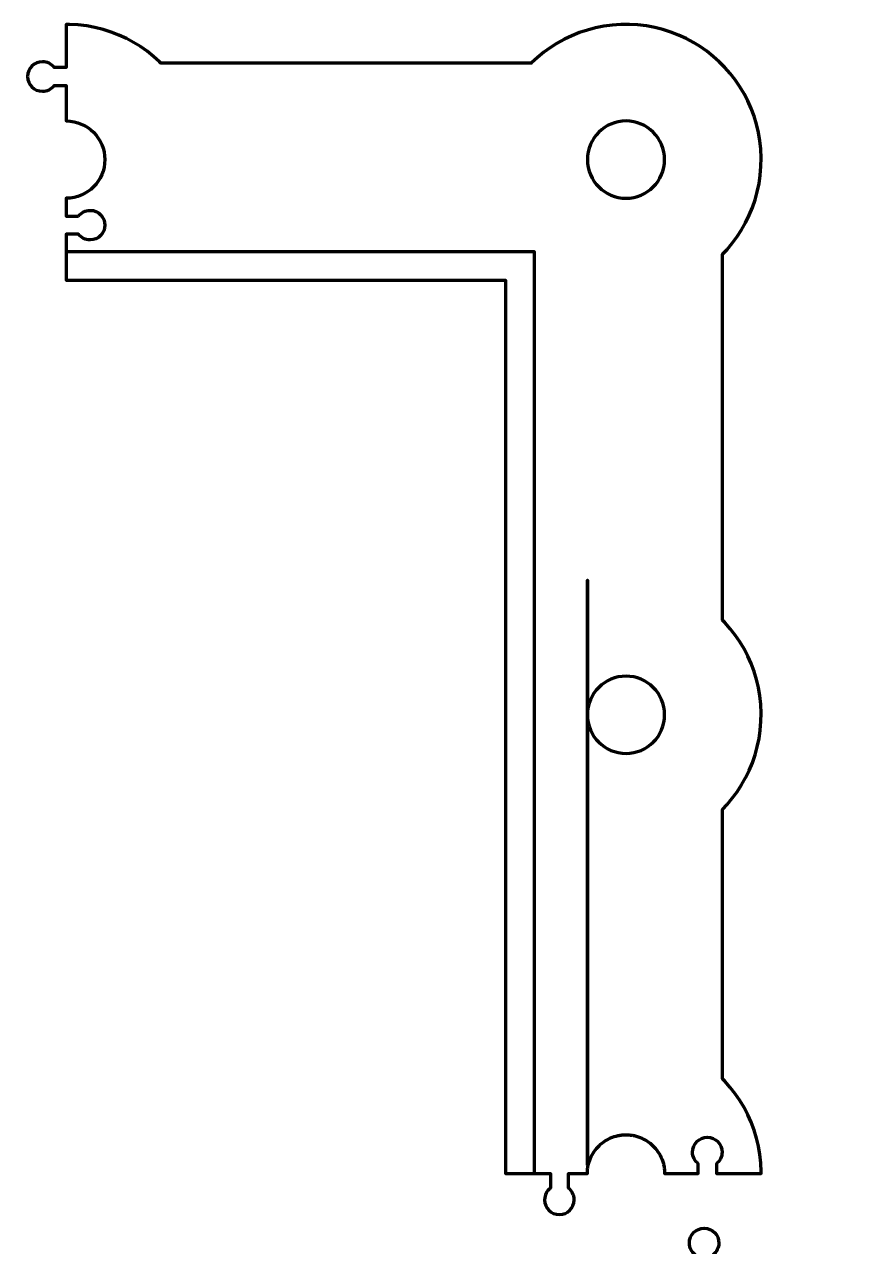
# Model space of a CAD drawing. Header units: centimetres. Extents: x -407 to -233, y -46 to 85.
# Drawn here: x -364.5 to -321.7, y 21.3 to 84.6 of the extents above; entities that cross this region are included whole.
import ezdxf

# ---------------------------------------------------------------- set-up
doc = ezdxf.new("R2010")
doc.units = ezdxf.units.CM
doc.header["$MEASUREMENT"] = 0
doc.layers.add('layer 1', color=7, linetype='Continuous')

msp = doc.modelspace()

# ---------------------------------------------------------------- linework, layer by layer
at = {"layer": 'layer 1', "lineweight": 100}
for points, knots in [([(-361.71045, 74.67591), (-361.71045, 74.67591), (-362.34171, 74.67591), (-362.34171, 74.67591), (-362.34171, 74.67591), (-362.34171, 74.67591), (-362.34171, 75.60007), (-362.34171, 75.60007), (-362.34171, 75.60007), (-362.34171, 75.60007), (-362.34147, 75.60005), (-362.34147, 75.60005), (-362.34147, 75.60005), (-361.23711, 75.60007), (-360.34147, 76.49549), (-360.34147, 77.60006), (-360.34147, 77.60006), (-360.34147, 78.70467), (-361.23691, 79.60006), (-362.34147, 79.60006), (-362.34147, 79.60006), (-362.34147, 79.60006), (-362.34171, 81.43652), (-362.34171, 81.43652), (-362.34171, 81.43652), (-362.34171, 81.43652), (-362.97003, 81.43652), (-362.97003, 81.43652), (-362.97003, 81.43652), (-363.11003, 81.25602), (-363.32867, 81.13983), (-363.57479, 81.13983), (-363.57479, 81.13983), (-363.99747, 81.13989), (-364.34003, 81.48246), (-364.34003, 81.90509), (-364.34003, 81.90509), (-364.34003, 82.32774), (-363.99743, 82.67036), (-363.57479, 82.67036), (-363.57479, 82.67036), (-363.32879, 82.6704), (-363.10991, 82.5543), (-362.96971, 82.37363), (-362.96971, 82.37363), (-362.96971, 82.37363), (-362.34171, 82.3737), (-362.34171, 82.3737), (-362.34171, 82.3737), (-362.34171, 82.3737), (-362.34171, 84.59921), (-362.34171, 84.59921), (-362.34171, 84.59921), (-362.34171, 84.59921), (-362.16359, 84.60033), (-362.16359, 84.60033), (-362.16359, 84.60033), (-362.16359, 84.60033), (-361.72035, 84.57508), (-361.72035, 84.57508), (-361.72035, 84.57508), (-361.72035, 84.57508), (-361.28187, 84.52222), (-361.28187, 84.52222), (-361.28187, 84.52222), (-361.28187, 84.52222), (-360.85071, 84.44237), (-360.85071, 84.44237), (-360.85071, 84.44237), (-360.85071, 84.44237), (-360.42779, 84.33648), (-360.42779, 84.33648), (-360.42779, 84.33648), (-360.42779, 84.33648), (-360.01571, 84.20544), (-360.01571, 84.20544), (-360.01571, 84.20544), (-360.01571, 84.20544), (-359.61499, 84.05034), (-359.61499, 84.05034), (-359.61499, 84.05034), (-359.61499, 84.05034), (-359.22703, 83.87206), (-359.22703, 83.87206), (-359.22703, 83.87206), (-359.22703, 83.87206), (-358.85299, 83.6718), (-358.85299, 83.6718), (-358.85299, 83.6718), (-358.85299, 83.6718), (-358.49327, 83.45042), (-358.49327, 83.45042), (-358.49327, 83.45042), (-358.49327, 83.45042), (-358.14943, 83.2088), (-358.14943, 83.2088), (-358.14943, 83.2088), (-358.14943, 83.2088), (-357.82147, 82.94782), (-357.82147, 82.94782), (-357.82147, 82.94782), (-357.82147, 82.94782), (-357.50999, 82.66826), (-357.50999, 82.66826), (-357.50999, 82.66826), (-357.50999, 82.66826), (-357.44267, 82.60008), (-357.44267, 82.60008), (-357.44267, 82.60008), (-357.44267, 82.60008), (-338.24313, 82.60008), (-338.24313, 82.60008), (-338.24313, 82.60008), (-338.24313, 82.60008), (-338.23327, 82.61024), (-338.23327, 82.61024), (-338.23327, 82.61024), (-338.23327, 82.61024), (-337.92547, 82.89337), (-337.92547, 82.89337), (-337.92547, 82.89337), (-337.92547, 82.89337), (-337.60067, 83.15816), (-337.60067, 83.15816), (-337.60067, 83.15816), (-337.60067, 83.15816), (-337.25983, 83.40367), (-337.25983, 83.40367), (-337.25983, 83.40367), (-337.25983, 83.40367), (-336.90327, 83.62917), (-336.90327, 83.62917), (-336.90327, 83.62917), (-336.90327, 83.62917), (-336.53211, 83.83372), (-336.53211, 83.83372), (-336.53211, 83.83372), (-336.53211, 83.83372), (-336.14683, 84.01644), (-336.14683, 84.01644), (-336.14683, 84.01644), (-336.14683, 84.01644), (-335.74869, 84.1763), (-335.74869, 84.1763), (-335.74869, 84.1763), (-335.74869, 84.1763), (-335.33847, 84.31227), (-335.33847, 84.31227), (-335.33847, 84.31227), (-335.33847, 84.31227), (-334.91779, 84.42324), (-334.91779, 84.42324), (-334.91779, 84.42324), (-334.91779, 84.42324), (-334.48805, 84.50841), (-334.48805, 84.50841), (-334.48805, 84.50841), (-334.48805, 84.50841), (-334.05087, 84.56675), (-334.05087, 84.56675), (-334.05087, 84.56675), (-334.05087, 84.56675), (-333.60843, 84.59755), (-333.60843, 84.59755), (-333.60843, 84.59755), (-333.60843, 84.59755), (-333.16327, 84.60033), (-333.16327, 84.60033), (-333.16327, 84.60033), (-333.16327, 84.60033), (-332.72021, 84.57508), (-332.72021, 84.57508), (-332.72021, 84.57508), (-332.72021, 84.57508), (-332.28191, 84.52222), (-332.28191, 84.52222), (-332.28191, 84.52222), (-332.28191, 84.52222), (-331.85043, 84.44237), (-331.85043, 84.44237), (-331.85043, 84.44237), (-331.85043, 84.44237), (-331.42783, 84.33648), (-331.42783, 84.33648), (-331.42783, 84.33648), (-331.42783, 84.33648), (-331.01555, 84.20544), (-331.01555, 84.20544), (-331.01555, 84.20544), (-331.01555, 84.20544), (-330.61487, 84.05034), (-330.61487, 84.05034), (-330.61487, 84.05034), (-330.61487, 84.05034), (-330.22689, 83.87206), (-330.22689, 83.87206), (-330.22689, 83.87206), (-330.22689, 83.87206), (-329.85271, 83.6718), (-329.85271, 83.6718), (-329.85271, 83.6718), (-329.85271, 83.6718), (-329.49331, 83.45042), (-329.49331, 83.45042), (-329.49331, 83.45042), (-329.49331, 83.45042), (-329.14929, 83.2088), (-329.14929, 83.2088), (-329.14929, 83.2088), (-329.14929, 83.2088), (-328.82115, 82.94782), (-328.82115, 82.94782), (-328.82115, 82.94782), (-328.82115, 82.94782), (-328.50985, 82.66826), (-328.50985, 82.66826), (-328.50985, 82.66826), (-328.50985, 82.66826), (-328.44255, 82.60008), (-328.44255, 82.60008), (-328.44255, 82.60008), (-328.44255, 82.60008), (-328.34157, 82.49792), (-328.34157, 82.49792), (-328.34157, 82.49792), (-328.34157, 82.49792), (-328.21599, 82.37084), (-328.21599, 82.37084), (-328.21599, 82.37084), (-328.21599, 82.37084), (-327.94009, 82.05612), (-327.94009, 82.05612), (-327.94009, 82.05612), (-327.94009, 82.05612), (-327.68291, 81.72481), (-327.68291, 81.72481), (-327.68291, 81.72481), (-327.68291, 81.72481), (-327.44527, 81.37762), (-327.44527, 81.37762), (-327.44527, 81.37762), (-327.44527, 81.37762), (-327.22795, 81.01512), (-327.22795, 81.01512), (-327.22795, 81.01512), (-327.22795, 81.01512), (-327.03203, 80.63816), (-327.03203, 80.63816), (-327.03203, 80.63816), (-327.03203, 80.63816), (-326.85837, 80.24764), (-326.85837, 80.24764), (-326.85837, 80.24764), (-326.85837, 80.24764), (-326.70803, 79.84449), (-326.70803, 79.84449), (-326.70803, 79.84449), (-326.70803, 79.84449), (-326.58199, 79.43), (-326.58199, 79.43), (-326.58199, 79.43), (-326.58199, 79.43), (-326.48119, 79.0055), (-326.48119, 79.0055), (-326.48119, 79.0055), (-326.48119, 79.0055), (-326.40657, 78.57259), (-326.40657, 78.57259), (-326.40657, 78.57259), (-326.40657, 78.57259), (-326.35927, 78.13301), (-326.35927, 78.13301), (-326.35927, 78.13301), (-326.35927, 78.13301), (-326.33957, 77.68922), (-326.33957, 77.68922), (-326.33957, 77.68922), (-326.33957, 77.68922), (-326.34799, 77.24433), (-326.34799, 77.24433), (-326.34799, 77.24433), (-326.34799, 77.24433), (-326.38435, 76.80276), (-326.38435, 76.80276), (-326.38435, 76.80276), (-326.38435, 76.80276), (-326.44815, 76.36692), (-326.44815, 76.36692), (-326.44815, 76.36692), (-326.44815, 76.36692), (-326.53849, 75.93885), (-326.53849, 75.93885), (-326.53849, 75.93885), (-326.53849, 75.93885), (-326.65453, 75.52014), (-326.65453, 75.52014), (-326.65453, 75.52014), (-326.65453, 75.52014), (-326.79535, 75.11231), (-326.79535, 75.11231), (-326.79535, 75.11231), (-326.79535, 75.11231), (-326.95981, 74.71663), (-326.95981, 74.71663), (-326.95981, 74.71663), (-326.95981, 74.71663), (-327.14699, 74.33412), (-327.14699, 74.33412), (-327.14699, 74.33412), (-327.14699, 74.33412), (-327.35589, 73.96574), (-327.35589, 73.96574), (-327.35589, 73.96574), (-327.35589, 73.96574), (-327.58543, 73.61237), (-327.58543, 73.61237), (-327.58543, 73.61237), (-327.58543, 73.61237), (-327.83499, 73.27462), (-327.83499, 73.27462), (-327.83499, 73.27462), (-327.83499, 73.27462), (-328.10345, 72.95324), (-328.10345, 72.95324), (-328.10345, 72.95324), (-328.10345, 72.95324), (-328.34157, 72.70043), (-328.34157, 72.70043), (-328.34157, 72.70043), (-328.34157, 72.70043), (-328.34157, 53.74774), (-328.34157, 53.74774), (-328.34157, 53.74774), (-328.34157, 53.74774), (-328.21599, 53.6207), (-328.21599, 53.6207), (-328.21599, 53.6207), (-328.21599, 53.6207), (-327.94009, 53.30602), (-327.94009, 53.30602), (-327.94009, 53.30602), (-327.94009, 53.30602), (-327.68291, 52.97471), (-327.68291, 52.97471), (-327.68291, 52.97471), (-327.68291, 52.97471), (-327.44527, 52.62748), (-327.44527, 52.62748), (-327.44527, 52.62748), (-327.44527, 52.62748), (-327.22811, 52.26501), (-327.22811, 52.26501), (-327.22811, 52.26501), (-327.22811, 52.26501), (-327.03203, 51.88806), (-327.03203, 51.88806), (-327.03203, 51.88806), (-327.03203, 51.88806), (-326.85837, 51.49754), (-326.85837, 51.49754), (-326.85837, 51.49754), (-326.85837, 51.49754), (-326.70803, 51.09439), (-326.70803, 51.09439), (-326.70803, 51.09439), (-326.70803, 51.09439), (-326.58199, 50.6799), (-326.58199, 50.6799), (-326.58199, 50.6799), (-326.58199, 50.6799), (-326.48119, 50.25536), (-326.48119, 50.25536), (-326.48119, 50.25536), (-326.48119, 50.25536), (-326.40673, 49.82245), (-326.40673, 49.82245), (-326.40673, 49.82245), (-326.40673, 49.82245), (-326.35927, 49.38291), (-326.35927, 49.38291), (-326.35927, 49.38291), (-326.35927, 49.38291), (-326.33957, 48.93912), (-326.33957, 48.93912), (-326.33957, 48.93912), (-326.33957, 48.93912), (-326.34799, 48.49423), (-326.34799, 48.49423), (-326.34799, 48.49423), (-326.34799, 48.49423), (-326.38435, 48.05262), (-326.38435, 48.05262), (-326.38435, 48.05262), (-326.38435, 48.05262), (-326.44815, 47.61685), (-326.44815, 47.61685), (-326.44815, 47.61685), (-326.44815, 47.61685), (-326.53849, 47.18875), (-326.53849, 47.18875), (-326.53849, 47.18875), (-326.53849, 47.18875), (-326.65469, 46.77004), (-326.65469, 46.77004), (-326.65469, 46.77004), (-326.65469, 46.77004), (-326.79535, 46.36221), (-326.79535, 46.36221), (-326.79535, 46.36221), (-326.79535, 46.36221), (-326.95997, 45.96653), (-326.95997, 45.96653), (-326.95997, 45.96653), (-326.95997, 45.96653), (-327.14699, 45.58402), (-327.14699, 45.58402), (-327.14699, 45.58402), (-327.14699, 45.58402), (-327.35589, 45.21568), (-327.35589, 45.21568), (-327.35589, 45.21568), (-327.35589, 45.21568), (-327.58543, 44.86226), (-327.58543, 44.86226), (-327.58543, 44.86226), (-327.58543, 44.86226), (-327.83499, 44.52448), (-327.83499, 44.52448), (-327.83499, 44.52448), (-327.83499, 44.52448), (-328.10345, 44.20309), (-328.10345, 44.20309), (-328.10345, 44.20309), (-328.10345, 44.20309), (-328.34157, 43.95036), (-328.34157, 43.95036), (-328.34157, 43.95036), (-328.34157, 43.95036), (-328.34157, 29.99775), (-328.34157, 29.99775), (-328.34157, 29.99775), (-328.34157, 29.99775), (-328.21599, 29.87071), (-328.21599, 29.87071), (-328.21599, 29.87071), (-328.21599, 29.87071), (-327.94009, 29.55599), (-327.94009, 29.55599), (-327.94009, 29.55599), (-327.94009, 29.55599), (-327.68291, 29.22471), (-327.68291, 29.22471), (-327.68291, 29.22471), (-327.68291, 29.22471), (-327.44527, 28.87749), (-327.44527, 28.87749), (-327.44527, 28.87749), (-327.44527, 28.87749), (-327.22811, 28.515), (-327.22811, 28.515), (-327.22811, 28.515), (-327.22811, 28.515), (-327.03203, 28.13807), (-327.03203, 28.13807), (-327.03203, 28.13807), (-327.03203, 28.13807), (-326.85837, 27.74753), (-326.85837, 27.74753), (-326.85837, 27.74753), (-326.85837, 27.74753), (-326.70803, 27.3444), (-326.70803, 27.3444), (-326.70803, 27.3444), (-326.70803, 27.3444), (-326.58199, 26.92988), (-326.58199, 26.92988), (-326.58199, 26.92988), (-326.58199, 26.92988), (-326.48119, 26.50537), (-326.48119, 26.50537), (-326.48119, 26.50537), (-326.48119, 26.50537), (-326.40673, 26.07244), (-326.40673, 26.07244), (-326.40673, 26.07244), (-326.40673, 26.07244), (-326.35927, 25.6329), (-326.35927, 25.6329), (-326.35927, 25.6329), (-326.35927, 25.6329), (-326.33957, 25.18911), (-326.33957, 25.18911), (-326.33957, 25.18911), (-326.33957, 25.18911), (-326.34131, 25.09999), (-326.34131, 25.09999), (-326.34131, 25.09999), (-326.34131, 25.09999), (-328.66019, 25.09999), (-328.66019, 25.09999), (-328.66019, 25.09999), (-328.66019, 25.09999), (-328.66019, 25.5991), (-328.66019, 25.5991), (-328.66019, 25.5991), (-328.47951, 25.73932), (-328.36339, 25.95818), (-328.36339, 26.20415), (-328.36339, 26.20415), (-328.36339, 26.62681), (-328.70603, 26.96941), (-329.12867, 26.96941), (-329.12867, 26.96941), (-329.55139, 26.96941), (-329.89393, 26.6268), (-329.89393, 26.20415), (-329.89393, 26.20415), (-329.89393, 25.95808), (-329.77775, 25.73912), (-329.59723, 25.59915), (-329.59723, 25.59915), (-329.59723, 25.59915), (-329.59727, 25.09999), (-329.59727, 25.09999), (-329.59727, 25.09999), (-329.59727, 25.09999), (-331.34163, 25.09999), (-331.34163, 25.09999), (-331.34163, 25.09999), (-331.34163, 25.09999), (-331.34195, 25.14381), (-331.34195, 25.15158), (-331.34195, 25.15158), (-331.34385, 25.21066), (-331.34901, 25.29072), (-331.35743, 25.35469), (-331.35743, 25.35469), (-331.36591, 25.4189), (-331.37767, 25.48743), (-331.39267, 25.55164), (-331.39267, 25.55164), (-331.40941, 25.62327), (-331.43009, 25.69486), (-331.45459, 25.76458), (-331.45459, 25.76458), (-331.54547, 26.023), (-331.69063, 26.26195), (-331.87723, 26.4624), (-331.87723, 26.4624), (-332.05791, 26.65632), (-332.27687, 26.81426), (-332.51843, 26.92329), (-332.51843, 26.92329), (-332.64543, 26.98056), (-332.77799, 27.02463), (-332.91403, 27.05418), (-332.91403, 27.05418), (-332.97945, 27.06839), (-333.04537, 27.07932), (-333.11179, 27.08692), (-333.11179, 27.08692), (-333.14551, 27.09078), (-333.17923, 27.09368), (-333.21305, 27.09592), (-333.21305, 27.09592), (-333.25583, 27.09877), (-333.29863, 27.09968), (-333.34147, 27.09995), (-333.34147, 27.09995), (-333.40983, 27.09953), (-333.47799, 27.09675), (-333.54595, 27.08968), (-333.54595, 27.08968), (-333.61271, 27.08276), (-333.67887, 27.07276), (-333.74457, 27.05934), (-333.74457, 27.05934), (-333.88115, 27.03142), (-334.01459, 26.98898), (-334.14231, 26.93317), (-334.14231, 26.93317), (-334.39263, 26.82386), (-334.61963, 26.66228), (-334.80569, 26.46239), (-334.80569, 26.46239), (-334.98685, 26.26788), (-335.12893, 26.0373), (-335.22007, 25.78762), (-335.22007, 25.78762), (-335.24275, 25.72598), (-335.26219, 25.66335), (-335.27853, 25.59979), (-335.27853, 25.59979), (-335.28687, 25.56773), (-335.29419, 25.53544), (-335.30083, 25.50303), (-335.30083, 25.50303), (-335.30927, 25.4622), (-335.31627, 25.42088), (-335.32211, 25.37966), (-335.32211, 25.37966), (-335.33149, 25.3128), (-335.33747, 25.2445), (-335.34003, 25.17727), (-335.34003, 25.17727), (-335.34087, 25.15778), (-335.34133, 25.135), (-335.34133, 25.1172), (-335.34133, 25.1172), (-335.34133, 25.11303), (-335.34149, 25.09996), (-335.34149, 25.09996), (-335.34149, 25.09996), (-335.34149, 25.09996), (-336.32447, 25.09999), (-336.32447, 25.09999), (-336.32447, 25.09999), (-336.32447, 25.09999), (-336.32447, 24.33982), (-336.32447, 24.33982), (-336.32447, 24.33982), (-336.14397, 24.19984), (-336.02775, 23.98088), (-336.02775, 23.7348), (-336.02775, 23.7348), (-336.02775, 23.31217), (-336.37037, 22.96954), (-336.79303, 22.96954), (-336.79303, 22.96954), (-337.21571, 22.96955), (-337.55827, 23.31215), (-337.55827, 23.7348), (-337.55827, 23.7348), (-337.55827, 23.98078), (-337.44225, 24.19964), (-337.26153, 24.33985), (-337.26153, 24.33985), (-337.26153, 24.33985), (-337.26157, 25.09999), (-337.26157, 25.09999), (-337.26157, 25.09999), (-337.26157, 25.09999), (-338.09151, 25.09999), (-338.09151, 25.09999), (-338.09151, 25.09999), (-338.09151, 25.09999), (-339.59155, 25.09999), (-339.59155, 25.09999), (-339.59155, 25.09999), (-339.59155, 25.09999), (-339.59155, 71.35002), (-339.59155, 71.35002), (-339.59155, 71.35002), (-339.59155, 71.35002), (-362.34171, 71.35002), (-362.34171, 71.35002), (-362.34171, 71.35002), (-362.34171, 71.35002), (-362.34171, 72.85005), (-362.34171, 72.85005), (-362.34171, 72.85005), (-362.34171, 72.85005), (-362.34171, 73.73881), (-362.34171, 73.73881), (-362.34171, 73.73881), (-362.34171, 73.73881), (-361.71051, 73.73881), (-361.71051, 73.73881), (-361.71051, 73.73881), (-361.57051, 73.55815), (-361.35139, 73.44204), (-361.10539, 73.44204), (-361.10539, 73.44204), (-360.68275, 73.44211), (-360.34019, 73.78464), (-360.34019, 74.20729), (-360.34019, 74.20729), (-360.34019, 74.62995), (-360.68275, 74.97254), (-361.10539, 74.97254), (-361.10539, 74.97254), (-361.3517, 74.97261), (-361.57049, 74.85641), (-361.71045, 74.67591)], [0, 0, 0, 0, 0.00581395, 0.00581395, 0.00581395, 0.00581395, 0.01162791, 0.01162791, 0.01162791, 0.01162791, 0.01744186, 0.01744186, 0.01744186, 0.01744186, 0.02325581, 0.02325581, 0.02325581, 0.02325581, 0.02906977, 0.02906977, 0.02906977, 0.02906977, 0.03488372, 0.03488372, 0.03488372, 0.03488372, 0.04069767, 0.04069767, 0.04069767, 0.04069767, 0.04651163, 0.04651163, 0.04651163, 0.04651163, 0.05232558, 0.05232558, 0.05232558, 0.05232558, 0.05813953, 0.05813953, 0.05813953, 0.05813953, 0.06395349, 0.06395349, 0.06395349, 0.06395349, 0.06976744, 0.06976744, 0.06976744, 0.06976744, 0.0755814, 0.0755814, 0.0755814, 0.0755814, 0.08139535, 0.08139535, 0.08139535, 0.08139535, 0.0872093, 0.0872093, 0.0872093, 0.0872093, 0.09302326, 0.09302326, 0.09302326, 0.09302326, 0.09883721, 0.09883721, 0.09883721, 0.09883721, 0.10465116, 0.10465116, 0.10465116, 0.10465116, 0.11046512, 0.11046512, 0.11046512, 0.11046512, 0.11627907, 0.11627907, 0.11627907, 0.11627907, 0.12209302, 0.12209302, 0.12209302, 0.12209302, 0.12790698, 0.12790698, 0.12790698, 0.12790698, 0.13372093, 0.13372093, 0.13372093, 0.13372093, 0.13953488, 0.13953488, 0.13953488, 0.13953488, 0.14534884, 0.14534884, 0.14534884, 0.14534884, 0.15116279, 0.15116279, 0.15116279, 0.15116279, 0.15697674, 0.15697674, 0.15697674, 0.15697674, 0.1627907, 0.1627907, 0.1627907, 0.1627907, 0.16860465, 0.16860465, 0.16860465, 0.16860465, 0.1744186, 0.1744186, 0.1744186, 0.1744186, 0.18023256, 0.18023256, 0.18023256, 0.18023256, 0.18604651, 0.18604651, 0.18604651, 0.18604651, 0.19186047, 0.19186047, 0.19186047, 0.19186047, 0.19767442, 0.19767442, 0.19767442, 0.19767442, 0.20348837, 0.20348837, 0.20348837, 0.20348837, 0.20930233, 0.20930233, 0.20930233, 0.20930233, 0.21511628, 0.21511628, 0.21511628, 0.21511628, 0.22093023, 0.22093023, 0.22093023, 0.22093023, 0.22674419, 0.22674419, 0.22674419, 0.22674419, 0.23255814, 0.23255814, 0.23255814, 0.23255814, 0.23837209, 0.23837209, 0.23837209, 0.23837209, 0.24418605, 0.24418605, 0.24418605, 0.24418605, 0.25, 0.25, 0.25, 0.25, 0.25581395, 0.25581395, 0.25581395, 0.25581395, 0.26162791, 0.26162791, 0.26162791, 0.26162791, 0.26744186, 0.26744186, 0.26744186, 0.26744186, 0.27325581, 0.27325581, 0.27325581, 0.27325581, 0.27906977, 0.27906977, 0.27906977, 0.27906977, 0.28488372, 0.28488372, 0.28488372, 0.28488372, 0.29069767, 0.29069767, 0.29069767, 0.29069767, 0.29651163, 0.29651163, 0.29651163, 0.29651163, 0.30232558, 0.30232558, 0.30232558, 0.30232558, 0.30813953, 0.30813953, 0.30813953, 0.30813953, 0.31395349, 0.31395349, 0.31395349, 0.31395349, 0.31976744, 0.31976744, 0.31976744, 0.31976744, 0.3255814, 0.3255814, 0.3255814, 0.3255814, 0.33139535, 0.33139535, 0.33139535, 0.33139535, 0.3372093, 0.3372093, 0.3372093, 0.3372093, 0.34302326, 0.34302326, 0.34302326, 0.34302326, 0.34883721, 0.34883721, 0.34883721, 0.34883721, 0.35465116, 0.35465116, 0.35465116, 0.35465116, 0.36046512, 0.36046512, 0.36046512, 0.36046512, 0.36627907, 0.36627907, 0.36627907, 0.36627907, 0.37209302, 0.37209302, 0.37209302, 0.37209302, 0.37790698, 0.37790698, 0.37790698, 0.37790698, 0.38372093, 0.38372093, 0.38372093, 0.38372093, 0.38953488, 0.38953488, 0.38953488, 0.38953488, 0.39534884, 0.39534884, 0.39534884, 0.39534884, 0.40116279, 0.40116279, 0.40116279, 0.40116279, 0.40697674, 0.40697674, 0.40697674, 0.40697674, 0.4127907, 0.4127907, 0.4127907, 0.4127907, 0.41860465, 0.41860465, 0.41860465, 0.41860465, 0.4244186, 0.4244186, 0.4244186, 0.4244186, 0.43023256, 0.43023256, 0.43023256, 0.43023256, 0.43604651, 0.43604651, 0.43604651, 0.43604651, 0.44186047, 0.44186047, 0.44186047, 0.44186047, 0.44767442, 0.44767442, 0.44767442, 0.44767442, 0.45348837, 0.45348837, 0.45348837, 0.45348837, 0.45930233, 0.45930233, 0.45930233, 0.45930233, 0.46511628, 0.46511628, 0.46511628, 0.46511628, 0.47093023, 0.47093023, 0.47093023, 0.47093023, 0.47674419, 0.47674419, 0.47674419, 0.47674419, 0.48255814, 0.48255814, 0.48255814, 0.48255814, 0.48837209, 0.48837209, 0.48837209, 0.48837209, 0.49418605, 0.49418605, 0.49418605, 0.49418605, 0.5, 0.5, 0.5, 0.5, 0.50581395, 0.50581395, 0.50581395, 0.50581395, 0.51162791, 0.51162791, 0.51162791, 0.51162791, 0.51744186, 0.51744186, 0.51744186, 0.51744186, 0.52325581, 0.52325581, 0.52325581, 0.52325581, 0.52906977, 0.52906977, 0.52906977, 0.52906977, 0.53488372, 0.53488372, 0.53488372, 0.53488372, 0.54069767, 0.54069767, 0.54069767, 0.54069767, 0.54651163, 0.54651163, 0.54651163, 0.54651163, 0.55232558, 0.55232558, 0.55232558, 0.55232558, 0.55813953, 0.55813953, 0.55813953, 0.55813953, 0.56395349, 0.56395349, 0.56395349, 0.56395349, 0.56976744, 0.56976744, 0.56976744, 0.56976744, 0.5755814, 0.5755814, 0.5755814, 0.5755814, 0.58139535, 0.58139535, 0.58139535, 0.58139535, 0.5872093, 0.5872093, 0.5872093, 0.5872093, 0.59302326, 0.59302326, 0.59302326, 0.59302326, 0.59883721, 0.59883721, 0.59883721, 0.59883721, 0.60465116, 0.60465116, 0.60465116, 0.60465116, 0.61046512, 0.61046512, 0.61046512, 0.61046512, 0.61627907, 0.61627907, 0.61627907, 0.61627907, 0.62209302, 0.62209302, 0.62209302, 0.62209302, 0.62790698, 0.62790698, 0.62790698, 0.62790698, 0.63372093, 0.63372093, 0.63372093, 0.63372093, 0.63953488, 0.63953488, 0.63953488, 0.63953488, 0.64534884, 0.64534884, 0.64534884, 0.64534884, 0.65116279, 0.65116279, 0.65116279, 0.65116279, 0.65697674, 0.65697674, 0.65697674, 0.65697674, 0.6627907, 0.6627907, 0.6627907, 0.6627907, 0.66860465, 0.66860465, 0.66860465, 0.66860465, 0.6744186, 0.6744186, 0.6744186, 0.6744186, 0.68023256, 0.68023256, 0.68023256, 0.68023256, 0.68604651, 0.68604651, 0.68604651, 0.68604651, 0.69186047, 0.69186047, 0.69186047, 0.69186047, 0.69767442, 0.69767442, 0.69767442, 0.69767442, 0.70348837, 0.70348837, 0.70348837, 0.70348837, 0.70930233, 0.70930233, 0.70930233, 0.70930233, 0.71511628, 0.71511628, 0.71511628, 0.71511628, 0.72093023, 0.72093023, 0.72093023, 0.72093023, 0.72674419, 0.72674419, 0.72674419, 0.72674419, 0.73255814, 0.73255814, 0.73255814, 0.73255814, 0.73837209, 0.73837209, 0.73837209, 0.73837209, 0.74418605, 0.74418605, 0.74418605, 0.74418605, 0.75, 0.75, 0.75, 0.75, 0.75581395, 0.75581395, 0.75581395, 0.75581395, 0.76162791, 0.76162791, 0.76162791, 0.76162791, 0.76744186, 0.76744186, 0.76744186, 0.76744186, 0.77325581, 0.77325581, 0.77325581, 0.77325581, 0.77906977, 0.77906977, 0.77906977, 0.77906977, 0.78488372, 0.78488372, 0.78488372, 0.78488372, 0.79069767, 0.79069767, 0.79069767, 0.79069767, 0.79651163, 0.79651163, 0.79651163, 0.79651163, 0.80232558, 0.80232558, 0.80232558, 0.80232558, 0.80813953, 0.80813953, 0.80813953, 0.80813953, 0.81395349, 0.81395349, 0.81395349, 0.81395349, 0.81976744, 0.81976744, 0.81976744, 0.81976744, 0.8255814, 0.8255814, 0.8255814, 0.8255814, 0.83139535, 0.83139535, 0.83139535, 0.83139535, 0.8372093, 0.8372093, 0.8372093, 0.8372093, 0.84302326, 0.84302326, 0.84302326, 0.84302326, 0.84883721, 0.84883721, 0.84883721, 0.84883721, 0.85465116, 0.85465116, 0.85465116, 0.85465116, 0.86046512, 0.86046512, 0.86046512, 0.86046512, 0.86627907, 0.86627907, 0.86627907, 0.86627907, 0.87209302, 0.87209302, 0.87209302, 0.87209302, 0.87790698, 0.87790698, 0.87790698, 0.87790698, 0.88372093, 0.88372093, 0.88372093, 0.88372093, 0.88953488, 0.88953488, 0.88953488, 0.88953488, 0.89534884, 0.89534884, 0.89534884, 0.89534884, 0.90116279, 0.90116279, 0.90116279, 0.90116279, 0.90697674, 0.90697674, 0.90697674, 0.90697674, 0.9127907, 0.9127907, 0.9127907, 0.9127907, 0.91860465, 0.91860465, 0.91860465, 0.91860465, 0.9244186, 0.9244186, 0.9244186, 0.9244186, 0.93023256, 0.93023256, 0.93023256, 0.93023256, 0.93604651, 0.93604651, 0.93604651, 0.93604651, 0.94186047, 0.94186047, 0.94186047, 0.94186047, 0.94767442, 0.94767442, 0.94767442, 0.94767442, 0.95348837, 0.95348837, 0.95348837, 0.95348837, 0.95930233, 0.95930233, 0.95930233, 0.95930233, 0.96511628, 0.96511628, 0.96511628, 0.96511628, 0.97093023, 0.97093023, 0.97093023, 0.97093023, 0.97674419, 0.97674419, 0.97674419, 0.97674419, 0.98255814, 0.98255814, 0.98255814, 0.98255814, 0.98837209, 0.98837209, 0.98837209, 0.98837209, 1, 1, 1, 1]), ([(-335.34149, 48.84998), (-335.34149, 49.95453), (-334.44603, 50.84996), (-333.34147, 50.84996), (-333.34147, 50.84996), (-332.23699, 50.85), (-331.34149, 49.95453), (-331.34149, 48.84996), (-331.34149, 48.84996), (-331.34149, 47.7454), (-332.23691, 46.84996), (-333.34147, 46.84996), (-333.34147, 46.84996), (-334.44615, 46.84997), (-335.34149, 47.74539), (-335.34149, 48.84997), (-335.34149, 81.98737), (-335.34149, -17.42302), (-335.34149, 48.84998)], [0, 0, 0, 0, 0.2, 0.2, 0.2, 0.2, 0.4, 0.4, 0.4, 0.4, 0.6, 0.6, 0.6, 0.6, 1, 1, 1, 1.00001, 1.00001, 1.00001, 1.00001]), ([(-335.34143, 77.60006), (-335.34149, 78.70467), (-334.44599, 79.60006), (-333.34143, 79.60006), (-333.34143, 79.60006), (-332.23699, 79.6001), (-331.34143, 78.70463), (-331.34143, 77.60006), (-331.34143, 77.60006), (-331.34143, 76.4955), (-332.23687, 75.60005), (-333.34143, 75.60005), (-333.34143, 75.60005), (-334.44615, 75.60007), (-335.34143, 76.49549), (-335.34143, 77.60006)], [0, 0, 0, 0, 0.2, 0.2, 0.2, 0.2, 0.4, 0.4, 0.4, 0.4, 0.6, 0.6, 0.6, 0.6, 1, 1, 1, 1]), ([(-335.50783, 20.38877), (-335.50783, 20.38877), (-335.79551, 20.38879), (-335.79551, 20.38879), (-335.79551, 20.38879), (-335.79551, 20.38879), (-336.49083, 20.38879), (-336.49083, 20.38879), (-336.49083, 20.38879), (-336.49083, 20.38879), (-336.49083, 19.62861), (-336.49083, 19.62861), (-336.49083, 19.62861), (-336.31035, 19.48864), (-336.19407, 19.26967), (-336.19407, 19.02359), (-336.19407, 19.02359), (-336.19407, 18.60095), (-336.53671, 18.25832), (-336.95935, 18.25832), (-336.95935, 18.25832), (-337.38207, 18.25832), (-337.72459, 18.60095), (-337.72459, 19.02359), (-337.72459, 19.02359), (-337.72459, 19.26958), (-337.60855, 19.48844), (-337.42787, 19.62864), (-337.42787, 19.62864), (-337.42787, 19.62864), (-337.42795, 20.38879), (-337.42795, 20.38879), (-337.42795, 20.38879), (-337.42795, 20.38879), (-338.25789, 20.38879), (-338.25789, 20.38879), (-338.25789, 20.38879), (-338.25789, 20.38879), (-339.75791, 20.38879), (-339.75791, 20.38879), (-339.75791, 20.38879), (-339.75791, 20.38879), (-339.75791, -25.86123), (-339.75791, -25.86123), (-339.75791, -25.86123), (-339.75791, -25.86123), (-362.50807, -25.86123), (-362.50807, -25.86123), (-362.50807, -25.86123), (-362.50807, -25.86123), (-362.50807, -27.36123), (-362.50807, -27.36123), (-362.50807, -27.36123), (-362.50807, -27.36123), (-362.50807, -28.3103), (-362.50807, -28.3103), (-362.50807, -28.3103), (-362.50807, -28.3103), (-363.13607, -28.3103), (-363.13607, -28.3103), (-363.13607, -28.3103), (-363.27643, -28.12963), (-363.49515, -28.01357), (-363.74115, -28.01357), (-363.74115, -28.01357), (-364.16383, -28.01357), (-364.50643, -28.35619), (-364.50643, -28.77883), (-364.50643, -28.77883), (-364.50643, -29.20148), (-364.16379, -29.54409), (-363.74115, -29.54409), (-363.74115, -29.54409), (-363.49515, -29.54409), (-363.27611, -29.42794), (-363.13611, -29.24742), (-363.13611, -29.24742), (-363.13611, -29.24742), (-362.50807, -29.24743), (-362.50807, -29.24743), (-362.50807, -29.24743), (-362.50807, -29.24743), (-362.50807, -30.11118), (-362.50807, -30.11118), (-362.50807, -30.11118), (-362.50807, -30.11118), (-362.50783, -30.11118), (-362.50783, -30.11118), (-362.50783, -30.11118), (-361.40347, -30.11118), (-360.50787, -31.00661), (-360.50787, -32.11118), (-360.50787, -32.11118), (-360.50787, -33.21575), (-361.40327, -34.11118), (-362.50785, -34.11118), (-362.50785, -34.11118), (-362.50785, -34.11118), (-362.50807, -35.97459), (-362.50807, -35.97459), (-362.50807, -35.97459), (-362.50807, -35.97459), (-361.87687, -35.97459), (-361.87687, -35.97459), (-361.87687, -35.97459), (-361.73687, -35.79407), (-361.51783, -35.67791), (-361.27175, -35.67791), (-361.27175, -35.67791), (-360.84915, -35.67792), (-360.50655, -36.02053), (-360.50655, -36.44317), (-360.50655, -36.44317), (-360.50655, -36.86583), (-360.84915, -37.20844), (-361.27175, -37.20844), (-361.27175, -37.20844), (-361.51779, -37.20845), (-361.73663, -37.09238), (-361.87683, -36.9117), (-361.87683, -36.9117), (-361.87683, -36.9117), (-362.50807, -36.91171), (-362.50807, -36.91171), (-362.50807, -36.91171), (-362.50807, -36.91171), (-362.50807, -39.11143), (-362.50807, -39.11143), (-362.50807, -39.11143), (-362.50807, -39.11143), (-362.15215, -39.1047), (-362.15215, -39.1047), (-362.15215, -39.1047), (-362.15215, -39.1047), (-361.71083, -39.06833), (-361.71083, -39.06833), (-361.71083, -39.06833), (-361.71083, -39.06833), (-361.27491, -39.00457), (-361.27491, -39.00457), (-361.27491, -39.00457), (-361.27491, -39.00457), (-360.84659, -38.9142), (-360.84659, -38.9142), (-360.84659, -38.9142), (-360.84659, -38.9142), (-360.42811, -38.79811), (-360.42811, -38.79811), (-360.42811, -38.79811), (-360.42811, -38.79811), (-360.02011, -38.65732), (-360.02011, -38.65732), (-360.02011, -38.65732), (-360.02011, -38.65732), (-359.62451, -38.49282), (-359.62451, -38.49282), (-359.62451, -38.49282), (-359.62451, -38.49282), (-359.24195, -38.30565), (-359.24195, -38.30565), (-359.24195, -38.30565), (-359.24195, -38.30565), (-358.87363, -38.09682), (-358.87363, -38.09682), (-358.87363, -38.09682), (-358.87363, -38.09682), (-358.52027, -37.86724), (-358.52027, -37.86724), (-358.52027, -37.86724), (-358.52027, -37.86724), (-358.18243, -37.61781), (-358.18243, -37.61781), (-358.18243, -37.61781), (-358.18243, -37.61781), (-357.86115, -37.3493), (-357.86115, -37.3493), (-357.86115, -37.3493), (-357.86115, -37.3493), (-357.60839, -37.11124), (-357.60839, -37.11124), (-357.60839, -37.11124), (-347.90815, -37.11124), (-335.36685, -43.97027), (-328.50783, -37.11123), (-328.50783, -37.11123), (-321.70773, -30.31114), (-328.50783, -17.87767), (-328.50783, -8.26089), (-328.50783, -8.26089), (-328.50783, -8.26089), (-328.26983, -8.00814), (-328.26983, -8.00814), (-328.26983, -8.00814), (-328.26983, -8.00814), (-328.00121, -7.68673), (-328.00121, -7.68673), (-328.00121, -7.68673), (-328.00121, -7.68673), (-327.75181, -7.34899), (-327.75181, -7.34899), (-327.75181, -7.34899), (-327.75181, -7.34899), (-327.52227, -6.99558), (-327.52227, -6.99558), (-327.52227, -6.99558), (-327.52227, -6.99558), (-327.31351, -6.62722), (-327.31351, -6.62722), (-327.31351, -6.62722), (-327.31351, -6.62722), (-327.12635, -6.24472), (-327.12635, -6.24472), (-327.12635, -6.24472), (-327.12635, -6.24472), (-326.96171, -5.84901), (-326.96171, -5.84901), (-326.96171, -5.84901), (-326.96171, -5.84901), (-326.82091, -5.44118), (-326.82091, -5.44118), (-326.82091, -5.44118), (-326.82091, -5.44118), (-326.70487, -5.02248), (-326.70487, -5.02248), (-326.70487, -5.02248), (-326.70487, -5.02248), (-326.61453, -4.5944), (-326.61453, -4.5944), (-326.61453, -4.5944), (-326.61453, -4.5944), (-326.55071, -4.1586), (-326.55071, -4.1586), (-326.55071, -4.1586), (-326.55071, -4.1586), (-326.51435, -3.71701), (-326.51435, -3.71701), (-326.51435, -3.71701), (-326.51435, -3.71701), (-326.50595, -3.27212), (-326.50595, -3.27212), (-326.50595, -3.27212), (-326.50595, -3.27212), (-326.52563, -2.82832), (-326.52563, -2.82832), (-326.52563, -2.82832), (-326.52563, -2.82832), (-326.57295, -2.38879), (-326.57295, -2.38879), (-326.57295, -2.38879), (-326.57295, -2.38879), (-326.64755, -1.95586), (-326.64755, -1.95586), (-326.64755, -1.95586), (-326.64755, -1.95586), (-326.74819, -1.53134), (-326.74819, -1.53134), (-326.74819, -1.53134), (-326.74819, -1.53134), (-326.87439, -1.11683), (-326.87439, -1.11683), (-326.87439, -1.11683), (-326.87439, -1.11683), (-327.02475, -0.7137), (-327.02475, -0.7137), (-327.02475, -0.7137), (-327.02475, -0.7137), (-327.19841, -0.32316), (-327.19841, -0.32316), (-327.19841, -0.32316), (-327.19841, -0.32316), (-327.39447, 0.05379), (-327.39447, 0.05379), (-327.39447, 0.05379), (-327.39447, 0.05379), (-327.61163, 0.41626), (-327.61163, 0.41626), (-327.61163, 0.41626), (-327.61163, 0.41626), (-327.84929, 0.76349), (-327.84929, 0.76349), (-327.84929, 0.76349), (-327.84929, 0.76349), (-328.10647, 1.09478), (-328.10647, 1.09478), (-328.10647, 1.09478), (-328.10647, 1.09478), (-328.38237, 1.40947), (-328.38237, 1.40947), (-328.38237, 1.40947), (-328.38237, 1.40947), (-328.50795, 1.53652), (-328.50795, 1.53652), (-328.50795, 1.53652), (-328.50795, 1.53652), (-328.50795, 15.48913), (-328.50795, 15.48913), (-328.50795, 15.48913), (-328.50795, 15.48913), (-328.26983, 15.74188), (-328.26983, 15.74188), (-328.26983, 15.74188), (-328.26983, 15.74188), (-328.00121, 16.06329), (-328.00121, 16.06329), (-328.00121, 16.06329), (-328.00121, 16.06329), (-327.75181, 16.40103), (-327.75181, 16.40103), (-327.75181, 16.40103), (-327.75181, 16.40103), (-327.52227, 16.75443), (-327.52227, 16.75443), (-327.52227, 16.75443), (-327.52227, 16.75443), (-327.31351, 17.12278), (-327.31351, 17.12278), (-327.31351, 17.12278), (-327.31351, 17.12278), (-327.12635, 17.50529), (-327.12635, 17.50529), (-327.12635, 17.50529), (-327.12635, 17.50529), (-326.96171, 17.901), (-326.96171, 17.901), (-326.96171, 17.901), (-326.96171, 17.901), (-326.82091, 18.30883), (-326.82091, 18.30883), (-326.82091, 18.30883), (-326.82091, 18.30883), (-326.70487, 18.72753), (-326.70487, 18.72753), (-326.70487, 18.72753), (-326.70487, 18.72753), (-326.61453, 19.15562), (-326.61453, 19.15562), (-326.61453, 19.15562), (-326.61453, 19.15562), (-326.55071, 19.59141), (-326.55071, 19.59141), (-326.55071, 19.59141), (-326.55071, 19.59141), (-326.51435, 20.03301), (-326.51435, 20.03301), (-326.51435, 20.03301), (-326.51435, 20.03301), (-326.50769, 20.38879), (-326.50769, 20.38879), (-326.50769, 20.38879), (-326.50769, 20.38879), (-328.82655, 20.38879), (-328.82655, 20.38879), (-328.82655, 20.38879), (-328.82655, 20.38879), (-328.82655, 20.8879), (-328.82655, 20.8879), (-328.82655, 20.8879), (-328.64589, 21.02809), (-328.52975, 21.24696), (-328.52975, 21.49295), (-328.52975, 21.49295), (-328.52975, 21.91559), (-328.87237, 22.2582), (-329.29503, 22.2582), (-329.29503, 22.2582), (-329.71777, 22.25821), (-330.06027, 21.91558), (-330.06027, 21.49295), (-330.06027, 21.49295), (-330.06027, 21.24687), (-329.94409, 21.02791), (-329.76357, 20.88794), (-329.76357, 20.88794), (-329.76357, 20.88794), (-329.76365, 20.38879), (-329.76365, 20.38879), (-329.76365, 20.38879), (-329.76365, 20.38879), (-331.50783, 20.38877), (-331.50783, 20.38877), (-331.50783, 20.38877), (-331.50783, 20.34591), (-331.50899, 20.30306), (-331.51185, 20.2603), (-331.51185, 20.2603), (-331.51419, 20.22651), (-331.51701, 20.19275), (-331.52087, 20.15909), (-331.52087, 20.15909), (-331.52847, 20.09266), (-331.53941, 20.02666), (-331.55363, 19.96132), (-331.55363, 19.96132), (-331.58151, 19.83322), (-331.62211, 19.70802), (-331.67461, 19.58789), (-331.67461, 19.58789), (-331.77755, 19.35229), (-331.92675, 19.13723), (-332.11063, 18.95764), (-332.11063, 18.95764), (-332.14443, 18.92521), (-332.17855, 18.89343), (-332.21423, 18.8633), (-332.21423, 18.8633), (-332.24411, 18.8382), (-332.27435, 18.81378), (-332.30551, 18.79037), (-332.30551, 18.79037), (-332.34731, 18.75898), (-332.39011, 18.72916), (-332.43419, 18.7011), (-332.43419, 18.7011), (-332.46239, 18.68316), (-332.49099, 18.66585), (-332.52003, 18.6493), (-332.52003, 18.6493), (-332.55383, 18.63004), (-332.58827, 18.61184), (-332.62311, 18.5945), (-332.62311, 18.5945), (-332.65815, 18.57717), (-332.69355, 18.56127), (-332.72931, 18.5459), (-332.72931, 18.5459), (-332.85039, 18.49482), (-332.97611, 18.45567), (-333.10475, 18.42936), (-333.10475, 18.42936), (-333.17043, 18.41592), (-333.23671, 18.40596), (-333.30331, 18.39902), (-333.30331, 18.39902), (-333.37141, 18.39195), (-333.43951, 18.38917), (-333.50781, 18.38874), (-333.50781, 18.38874), (-334.61251, 18.38876), (-335.50783, 19.28417), (-335.50783, 20.38877)], [0, 0, 0, 0, 0.00900901, 0.00900901, 0.00900901, 0.00900901, 0.01801802, 0.01801802, 0.01801802, 0.01801802, 0.02702703, 0.02702703, 0.02702703, 0.02702703, 0.03603604, 0.03603604, 0.03603604, 0.03603604, 0.04504505, 0.04504505, 0.04504505, 0.04504505, 0.05405405, 0.05405405, 0.05405405, 0.05405405, 0.06306306, 0.06306306, 0.06306306, 0.06306306, 0.07207207, 0.07207207, 0.07207207, 0.07207207, 0.08108108, 0.08108108, 0.08108108, 0.08108108, 0.09009009, 0.09009009, 0.09009009, 0.09009009, 0.0990991, 0.0990991, 0.0990991, 0.0990991, 0.10810811, 0.10810811, 0.10810811, 0.10810811, 0.11711712, 0.11711712, 0.11711712, 0.11711712, 0.12612613, 0.12612613, 0.12612613, 0.12612613, 0.13513514, 0.13513514, 0.13513514, 0.13513514, 0.14414414, 0.14414414, 0.14414414, 0.14414414, 0.15315315, 0.15315315, 0.15315315, 0.15315315, 0.16216216, 0.16216216, 0.16216216, 0.16216216, 0.17117117, 0.17117117, 0.17117117, 0.17117117, 0.18018018, 0.18018018, 0.18018018, 0.18018018, 0.18918919, 0.18918919, 0.18918919, 0.18918919, 0.1981982, 0.1981982, 0.1981982, 0.1981982, 0.20720721, 0.20720721, 0.20720721, 0.20720721, 0.21621622, 0.21621622, 0.21621622, 0.21621622, 0.22522523, 0.22522523, 0.22522523, 0.22522523, 0.23423423, 0.23423423, 0.23423423, 0.23423423, 0.24324324, 0.24324324, 0.24324324, 0.24324324, 0.25225225, 0.25225225, 0.25225225, 0.25225225, 0.26126126, 0.26126126, 0.26126126, 0.26126126, 0.27027027, 0.27027027, 0.27027027, 0.27027027, 0.27927928, 0.27927928, 0.27927928, 0.27927928, 0.28828829, 0.28828829, 0.28828829, 0.28828829, 0.2972973, 0.2972973, 0.2972973, 0.2972973, 0.30630631, 0.30630631, 0.30630631, 0.30630631, 0.31531532, 0.31531532, 0.31531532, 0.31531532, 0.32432432, 0.32432432, 0.32432432, 0.32432432, 0.33333333, 0.33333333, 0.33333333, 0.33333333, 0.34234234, 0.34234234, 0.34234234, 0.34234234, 0.35135135, 0.35135135, 0.35135135, 0.35135135, 0.36036036, 0.36036036, 0.36036036, 0.36036036, 0.36936937, 0.36936937, 0.36936937, 0.36936937, 0.37837838, 0.37837838, 0.37837838, 0.37837838, 0.38738739, 0.38738739, 0.38738739, 0.38738739, 0.3963964, 0.3963964, 0.3963964, 0.3963964, 0.40540541, 0.40540541, 0.40540541, 0.40540541, 0.41441441, 0.41441441, 0.41441441, 0.41441441, 0.42342342, 0.42342342, 0.42342342, 0.42342342, 0.43243243, 0.43243243, 0.43243243, 0.43243243, 0.44144144, 0.44144144, 0.44144144, 0.44144144, 0.45045045, 0.45045045, 0.45045045, 0.45045045, 0.45945946, 0.45945946, 0.45945946, 0.45945946, 0.46846847, 0.46846847, 0.46846847, 0.46846847, 0.47747748, 0.47747748, 0.47747748, 0.47747748, 0.48648649, 0.48648649, 0.48648649, 0.48648649, 0.4954955, 0.4954955, 0.4954955, 0.4954955, 0.5045045, 0.5045045, 0.5045045, 0.5045045, 0.51351351, 0.51351351, 0.51351351, 0.51351351, 0.52252252, 0.52252252, 0.52252252, 0.52252252, 0.53153153, 0.53153153, 0.53153153, 0.53153153, 0.54054054, 0.54054054, 0.54054054, 0.54054054, 0.54954955, 0.54954955, 0.54954955, 0.54954955, 0.55855856, 0.55855856, 0.55855856, 0.55855856, 0.56756757, 0.56756757, 0.56756757, 0.56756757, 0.57657658, 0.57657658, 0.57657658, 0.57657658, 0.58558559, 0.58558559, 0.58558559, 0.58558559, 0.59459459, 0.59459459, 0.59459459, 0.59459459, 0.6036036, 0.6036036, 0.6036036, 0.6036036, 0.61261261, 0.61261261, 0.61261261, 0.61261261, 0.62162162, 0.62162162, 0.62162162, 0.62162162, 0.63063063, 0.63063063, 0.63063063, 0.63063063, 0.63963964, 0.63963964, 0.63963964, 0.63963964, 0.64864865, 0.64864865, 0.64864865, 0.64864865, 0.65765766, 0.65765766, 0.65765766, 0.65765766, 0.66666667, 0.66666667, 0.66666667, 0.66666667, 0.67567568, 0.67567568, 0.67567568, 0.67567568, 0.68468468, 0.68468468, 0.68468468, 0.68468468, 0.69369369, 0.69369369, 0.69369369, 0.69369369, 0.7027027, 0.7027027, 0.7027027, 0.7027027, 0.71171171, 0.71171171, 0.71171171, 0.71171171, 0.72072072, 0.72072072, 0.72072072, 0.72072072, 0.72972973, 0.72972973, 0.72972973, 0.72972973, 0.73873874, 0.73873874, 0.73873874, 0.73873874, 0.74774775, 0.74774775, 0.74774775, 0.74774775, 0.75675676, 0.75675676, 0.75675676, 0.75675676, 0.76576577, 0.76576577, 0.76576577, 0.76576577, 0.77477477, 0.77477477, 0.77477477, 0.77477477, 0.78378378, 0.78378378, 0.78378378, 0.78378378, 0.79279279, 0.79279279, 0.79279279, 0.79279279, 0.8018018, 0.8018018, 0.8018018, 0.8018018, 0.81081081, 0.81081081, 0.81081081, 0.81081081, 0.81981982, 0.81981982, 0.81981982, 0.81981982, 0.82882883, 0.82882883, 0.82882883, 0.82882883, 0.83783784, 0.83783784, 0.83783784, 0.83783784, 0.84684685, 0.84684685, 0.84684685, 0.84684685, 0.85585586, 0.85585586, 0.85585586, 0.85585586, 0.86486486, 0.86486486, 0.86486486, 0.86486486, 0.87387387, 0.87387387, 0.87387387, 0.87387387, 0.88288288, 0.88288288, 0.88288288, 0.88288288, 0.89189189, 0.89189189, 0.89189189, 0.89189189, 0.9009009, 0.9009009, 0.9009009, 0.9009009, 0.90990991, 0.90990991, 0.90990991, 0.90990991, 0.91891892, 0.91891892, 0.91891892, 0.91891892, 0.92792793, 0.92792793, 0.92792793, 0.92792793, 0.93693694, 0.93693694, 0.93693694, 0.93693694, 0.94594595, 0.94594595, 0.94594595, 0.94594595, 0.95495495, 0.95495495, 0.95495495, 0.95495495, 0.96396396, 0.96396396, 0.96396396, 0.96396396, 0.97297297, 0.97297297, 0.97297297, 0.97297297, 0.98198198, 0.98198198, 0.98198198, 0.98198198, 1, 1, 1, 1])]:
    msp.add_open_spline(points, degree=3, knots=knots, dxfattribs=at)
at = {"layer": 'layer 1', "color": 1, "lineweight": 100}
msp.add_open_spline([(-362.34171, 72.85005), (-362.34171, 72.85005), (-356.27903, 72.85005), (-356.27903, 72.85005), (-356.27903, 72.85005), (-356.27903, 72.85005), (-350.21651, 72.85005), (-350.21651, 72.85005), (-350.21651, 72.85005), (-350.21651, 72.85005), (-347.18519, 72.85005), (-347.18519, 72.85005), (-347.18519, 72.85005), (-347.18519, 72.85005), (-344.15403, 72.85005), (-344.15403, 72.85005), (-344.15403, 72.85005), (-344.15403, 72.85005), (-338.09151, 72.85005), (-338.09151, 72.85005), (-338.09151, 72.85005), (-338.09151, 72.85005), (-338.09151, 60.91252), (-338.09151, 60.91252), (-338.09151, 60.91252), (-338.09151, 60.91252), (-338.09151, 48.975), (-338.09151, 48.975), (-338.09151, 48.975), (-338.09151, 48.975), (-338.09151, 37.03752), (-338.09151, 37.03752), (-338.09151, 37.03752), (-338.09151, 37.03752), (-338.09151, 25.09999), (-338.09151, 25.09999)], degree=3, knots=[0, 0, 0, 0, 0.1, 0.1, 0.1, 0.1, 0.2, 0.2, 0.2, 0.2, 0.3, 0.3, 0.3, 0.3, 0.4, 0.4, 0.4, 0.4, 0.5, 0.5, 0.5, 0.5, 0.6, 0.6, 0.6, 0.6, 0.7, 0.7, 0.7, 0.7, 0.8, 0.8, 0.8, 0.8, 1, 1, 1, 1], dxfattribs=at)

doc.saveas('drawing.dxf')
